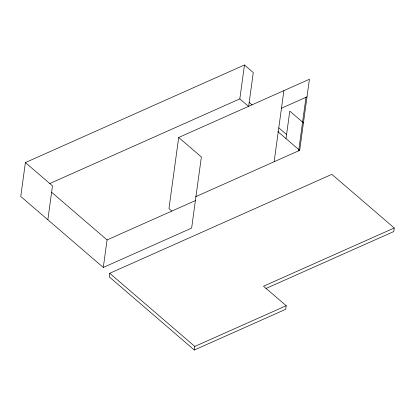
<?xml version="1.0" encoding="UTF-8"?>
<svg xmlns="http://www.w3.org/2000/svg" width="415" height="415" viewBox="0 0 415 415"><rect width="100%" height="100%" fill="white"/><g stroke="black" fill="none" stroke-linecap="round" stroke-linejoin="round"><path stroke-width="0.62" d="M244.461 64.994L239.818 98.889L248.637 106.479L253.28 72.578L244.461 64.994L25.393 162.571L20.75 196.471L103.294 267.452L191.631 228.105L201.374 156.989L178.694 137.484L309.414 79.255L299.677 150.37L195.543 196.751M47.844 219.768L52.487 185.868L25.393 162.571M103.294 267.452L107.065 239.927L51.616 192.244M109.742 273.288L109.254 276.857L194.313 350.006L285.722 309.294L286.21 305.725L263.525 286.22L394.25 227.991L331.87 174.347L109.742 273.288L194.806 346.437L194.313 350.006M178.694 137.484L168.952 208.595L171.846 211.085M274.144 161.741L283.886 90.631M286.023 138.626L289.795 111.101L303.443 122.84M298.655 150.821L305.985 97.297M394.25 227.991L393.762 231.56L265.984 288.472M49.764 183.544L239.818 98.889M281.474 108.216L307.007 96.845M107.065 239.927L195.403 200.575M194.806 346.437L286.21 305.725M249.197 102.401L252.107 104.907M278.813 127.872L286.583 134.548M277.77 131.529L299.677 150.37"/></g></svg>
